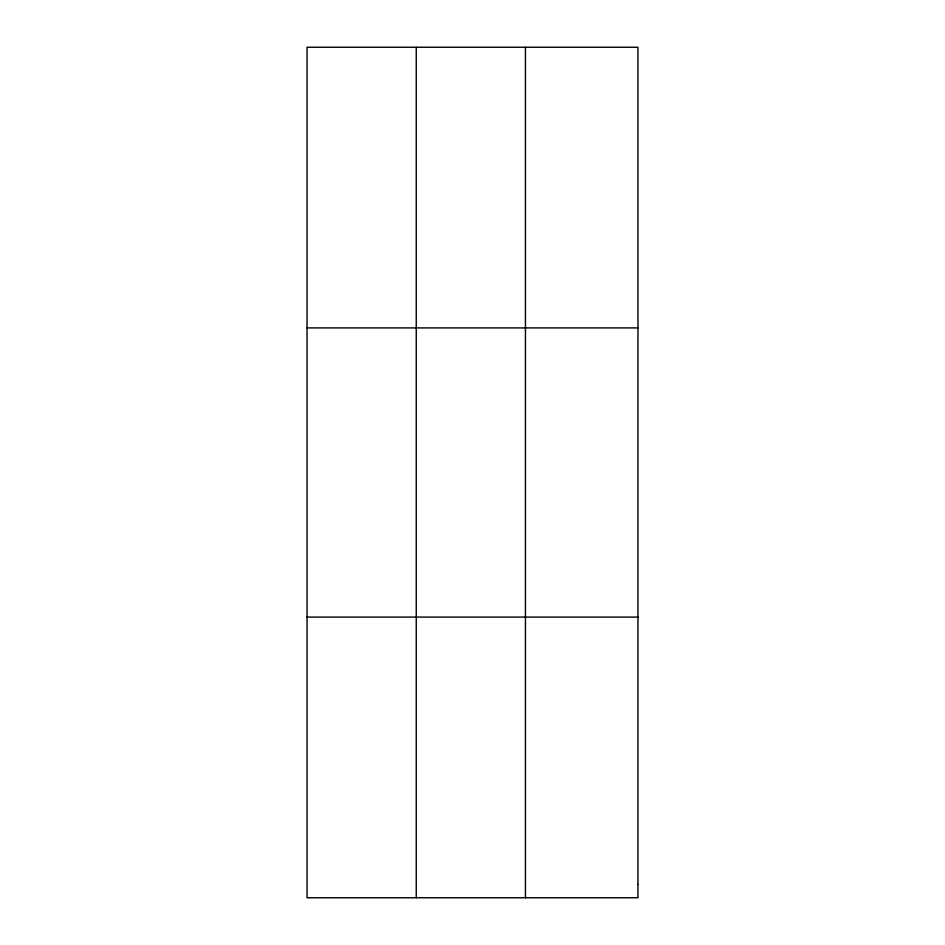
<?xml version="1.0" encoding="UTF-8"?>
<svg xmlns="http://www.w3.org/2000/svg" width="945" height="945" viewBox="0 0 945 945"><rect width="100%" height="100%" fill="white"/><g stroke="black" fill="none" stroke-linecap="round" stroke-linejoin="round"><path stroke-width="1.42" d="M416.249 47.25L416.249 897.75M525.444 47.25L525.444 897.75M307.042 327.915L637.958 327.915M307.042 617.085L637.958 617.085M637.958 884.39L637.958 897.75L307.042 897.75L307.042 47.25L637.958 47.25L637.958 884.39"/></g></svg>
